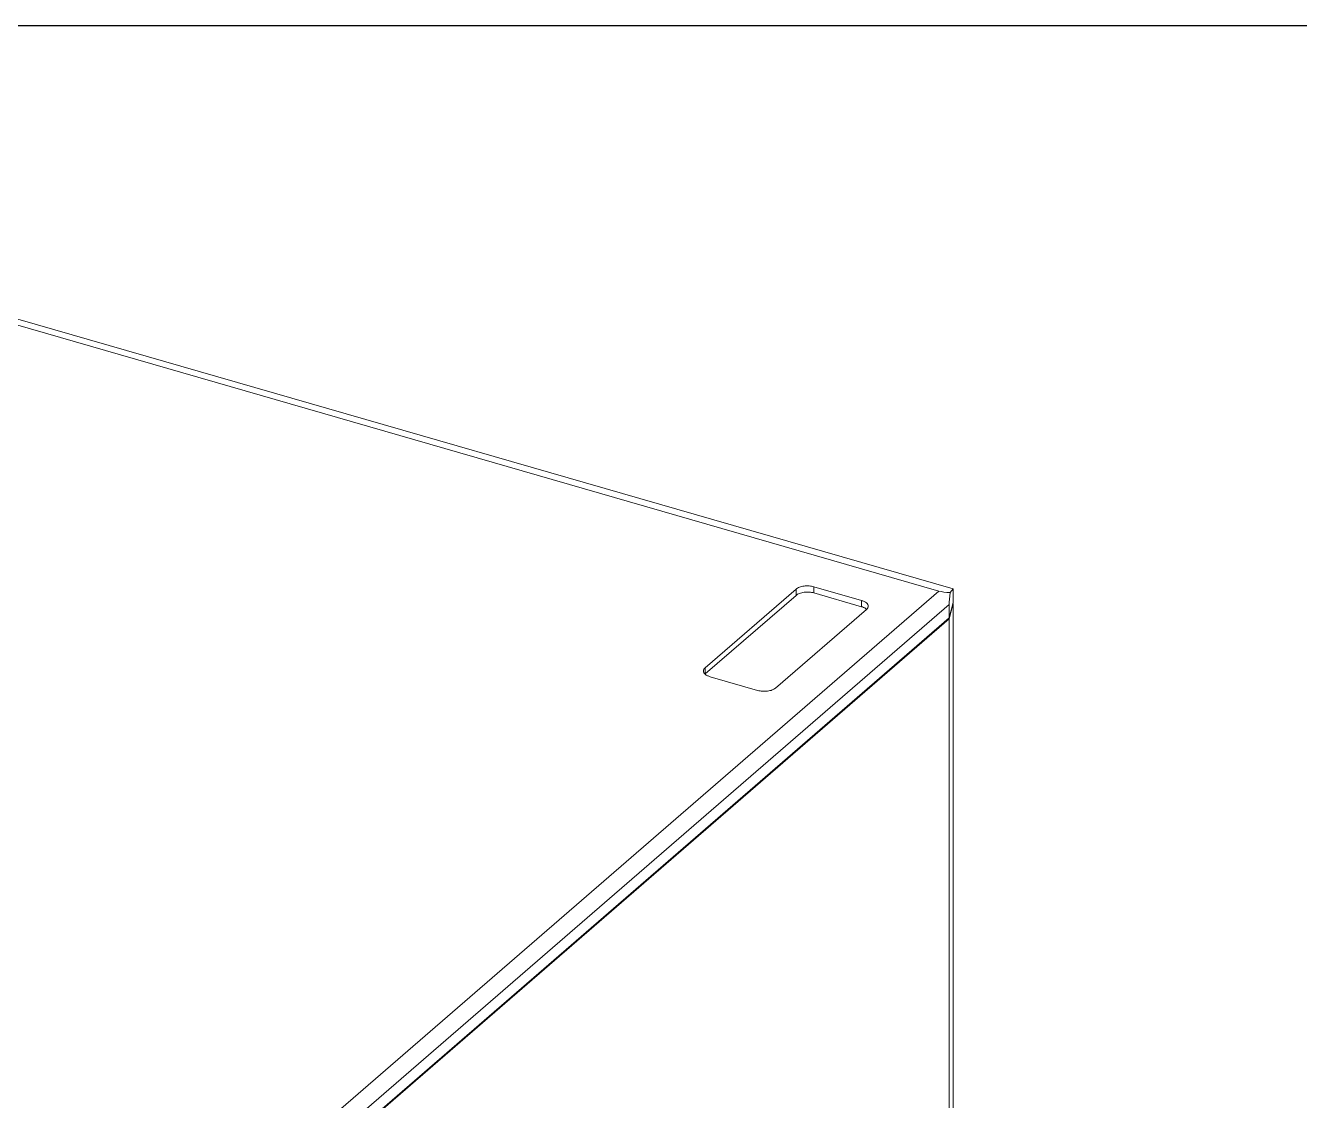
# Model space of a CAD drawing. Header units: millimetres. Extents: x 0 to 4009, y 0 to 2835.
# Drawn here: x 2040 to 2573, y 2385 to 2835 of the extents above; entities that cross this region are included whole.
import ezdxf

# ---------------------------------------------------------------- set-up
doc = ezdxf.new("R2010")
doc.units = ezdxf.units.MM
doc.layers.get('0').update_dxf_attribs({"lineweight": 13})
doc.layers.add('图框', color=7, linetype='Continuous')

# ---------------------------------------------------------------- blocks, each defined once
blk = doc.blocks.new('A4-H')
at = {"layer": '图框'}
blk.add_lwpolyline([(0, 210.021), (297, 210.021), (297, 0), (0, 0)], close=True, dxfattribs=at)

msp = doc.modelspace()

# ---------------------------------------------------------------- linework, layer by layer
for p, q in [((1987.59, 2723.74), (2422.33, 2598.24)), ((2428.33, 2599.1), (1993.59, 2724.6)), ((2422.33, 2598.24), (2037.83, 2265.25)), ((2324.62, 2566.11), (2362.62, 2599.02)), ((2362.62, 2596.42), (2362.62, 2599.02)), ((2370.13, 2600.03), (2370.13, 2597.43)), ((2370.13, 2600.03), (2390.05, 2594.28)), ((2370.13, 2597.43), (2390.05, 2591.68)), ((2428.33, 2599.1), (2427.15, 2597.61)), ((2428.33, 2593.47), (2428.33, 2599.1)), ((2426.66, 2592.66), (2042.16, 2259.67)), ((2362.62, 2596.42), (2324.62, 2563.51)), ((2390.05, 2591.68), (2390.05, 2594.28)), ((2426.66, 2587.03), (2428.33, 2593.47)), ((2428.33, 2593.04), (2426.66, 2586.59)), ((2426.66, 2592.66), (2426.66, 2587.03)), ((2428.22, 2593.07), (2428.33, 2593.04)), ((2428.33, 2120.19), (2428.33, 2593.04)), ((2042.16, 2254.04), (2426.66, 2587.03)), ((2042.16, 2253.61), (2426.66, 2586.59)), ((2392.06, 2590.52), (2354.06, 2557.61)), ((2426.66, 2586.59), (2426.66, 2113.74)), ((2324.62, 2566.11), (2324.62, 2563.51)), ((2346.55, 2556.61), (2326.63, 2562.36))]:
    msp.add_line(p, q)
msp.add_arc((2326.62, 2561.2), 3.06, 130.8873, 132.4703)
for major_axis, ratio, start_param, end_param in [((7.4, -0.03), 0.205476, -2.515611, -1.730212), ((1.41, 7.76), 0.116154, -4.497473, -3.712074)]:
    msp.add_ellipse((2428.33, 2599.1), major_axis=major_axis, ratio=ratio, start_param=start_param, end_param=end_param)
for points, knots in [([(2370.13, 2600.03), (2369.47, 2600.22), (2368.07, 2600.44), (2366, 2600.38), (2364.12, 2599.94), (2363.03, 2599.38), (2362.62, 2599.02)], [0, 0, 0, 0, 0.263789, 0.537909, 0.791548, 1, 1, 1, 1]), ([(2362.62, 2596.42), (2363.03, 2596.78), (2364.12, 2597.35), (2366, 2597.78), (2368.07, 2597.84), (2369.47, 2597.62), (2370.13, 2597.43)], [0, 0, 0, 0, 0.208452, 0.462091, 0.736211, 1, 1, 1, 1]), ([(2392.8, 2591.9), (2392.8, 2592.14), (2392.64, 2592.68), (2392.04, 2593.35), (2391.15, 2593.9), (2390.44, 2594.16), (2390.05, 2594.28)], [0, 0, 0, 0, 0.190641, 0.413675, 0.684039, 1, 1, 1, 1]), ([(2390.05, 2591.68), (2390.17, 2591.64), (2390.63, 2591.5), (2391.08, 2591.31), (2391.39, 2591.14)], [0, 0, 0, 0, 0.26451, 1, 1, 1, 1]), ([(2392.06, 2590.52), (2392.28, 2590.71), (2392.64, 2591.11), (2392.8, 2591.65), (2392.8, 2591.9)], [0, 0, 0, 0, 0.539036, 1, 1, 1, 1]), ([(2391.39, 2591.14), (2391.46, 2591.1), (2391.73, 2590.94), (2391.98, 2590.75), (2392.15, 2590.59)], [0, 0, 0, 0, 0.266419, 1, 1, 1, 1]), ([(2324.62, 2566.11), (2324.4, 2565.92), (2324.03, 2565.52), (2323.88, 2564.98), (2323.88, 2564.74)], [0, 0, 0, 0, 0.539036, 1, 1, 1, 1]), ([(2323.88, 2564.74), (2323.88, 2564.49), (2324.03, 2563.96), (2324.63, 2563.29), (2325.53, 2562.73), (2326.24, 2562.47), (2326.63, 2562.36)], [0, 0, 0, 0, 0.190641, 0.413675, 0.684039, 1, 1, 1, 1]), ([(2346.55, 2556.61), (2347.21, 2556.41), (2348.6, 2556.19), (2350.68, 2556.26), (2352.56, 2556.69), (2353.65, 2557.26), (2354.06, 2557.61)], [0, 0, 0, 0, 0.263789, 0.537909, 0.791548, 1, 1, 1, 1])]:
    msp.add_open_spline(points, degree=3, knots=knots)

# ---------------------------------------------------------------- block references
at = {"layer": '图框', "xscale": 13.4988253924551, "yscale": 13.4988253924551, "zscale": 13.4988253924551}
msp.add_blockref('A4-H', (0, 0), dxfattribs=at)

doc.saveas('drawing.dxf')
